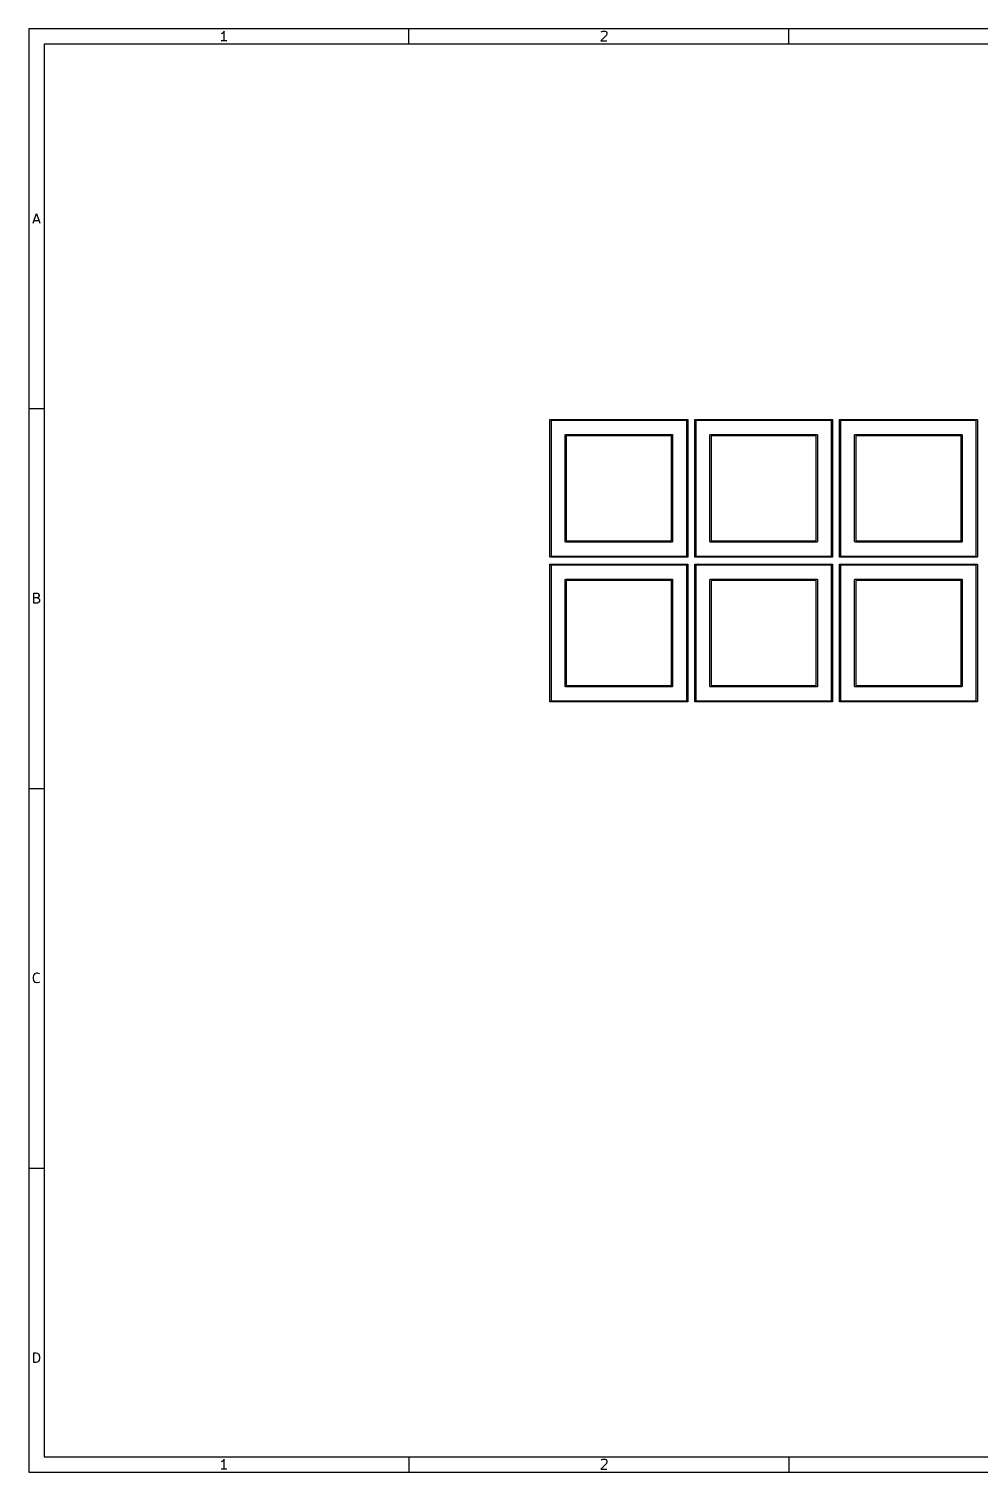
# Model space of a CAD drawing. Extents: x 10 to 287, y -200 to -10.
# Drawn here: x 10 to 135, y -200 to -10 of the extents above; entities that cross this region are included whole.
import ezdxf

# ---------------------------------------------------------------- set-up
doc = ezdxf.new("R2010")
doc.units = 0
doc.header["$MEASUREMENT"] = 0
doc.layers.add('BLACK', color=7, linetype='CONTINUOUS')

msp = doc.modelspace()

# ---------------------------------------------------------------- linework, layer by layer
at = {"layer": 'BLACK', "linetype": 'CONTINUOUS'}
for p, q in [((10, -10), (10, -200.007)), ((287.002, -10), (10, -10)), ((35.4464, -10.5976), (35.3226, -10.6595)), ((35.5702, -10.4738), (35.4464, -10.5976)), ((35.694, -10.2881), (35.5702, -10.4738)), ((35.694, -11.5881), (35.694, -10.2881)), ((60, -12), (60, -10)), ((86.0036, -10.8452), (85.2607, -11.5881)), ((85.3226, -10.4119), (85.3845, -10.35)), ((85.3845, -10.35), (85.5083, -10.2881)), ((85.5083, -10.2881), (85.8179, -10.2881)), ((85.8179, -10.2881), (85.9417, -10.35)), ((85.9417, -10.35), (86.0036, -10.4119)), ((86.0036, -10.4119), (86.0655, -10.5357)), ((86.0655, -10.6595), (86.0036, -10.8452)), ((86.0655, -10.5357), (86.0655, -10.6595)), ((110, -12), (110, -10)), ((12, -12), (12, -198.007)), ((285.002, -12), (12, -12)), ((36.0655, -11.5881), (35.3226, -11.5881)), ((85.2607, -11.5881), (86.0655, -11.5881)), ((10.5667, -35.5881), (11, -34.2881)), ((10.6905, -35.2167), (11.3095, -35.2167)), ((11, -34.2881), (11.4333, -35.5881)), ((10, -60), (12, -60)), ((78.555, -61.4718), (78.5573, -61.4655)), ((78.555, -61.4784), (78.555, -61.4718)), ((78.555, -79.4916), (78.555, -61.4784)), ((78.5573, -61.4655), (78.5584, -61.459)), ((78.5584, -61.459), (78.5618, -61.4532)), ((78.5618, -61.4532), (78.564, -61.4469)), ((78.564, -61.4469), (78.5683, -61.4418)), ((78.5683, -61.4418), (78.5717, -61.436)), ((78.5717, -61.436), (78.5768, -61.4318)), ((78.5768, -61.4318), (78.581, -61.4267)), ((78.581, -61.4267), (78.5868, -61.4233)), ((78.5868, -61.4233), (78.5919, -61.419)), ((78.5919, -61.419), (78.5982, -61.4168)), ((78.5982, -61.4168), (78.604, -61.4134)), ((78.604, -61.4134), (78.6105, -61.4123)), ((78.6105, -61.4123), (78.6168, -61.41)), ((78.6168, -61.41), (78.6234, -61.41)), ((78.6234, -61.41), (78.6234, -61.41)), ((78.6234, -61.41), (96.6366, -61.41)), ((78.705, -61.56), (78.705, -79.41)), ((96.555, -61.56), (78.705, -61.56)), ((96.555, -79.41), (96.555, -61.56)), ((96.6366, -61.41), (96.6432, -61.41)), ((96.6366, -61.41), (96.6366, -61.41)), ((96.6432, -61.41), (96.6495, -61.4123)), ((96.6495, -61.4123), (96.656, -61.4134)), ((96.656, -61.4134), (96.6618, -61.4168)), ((96.6618, -61.4168), (96.6681, -61.419)), ((96.6681, -61.419), (96.6732, -61.4233)), ((96.6732, -61.4233), (96.679, -61.4267)), ((96.679, -61.4267), (96.6832, -61.4318)), ((96.6832, -61.4318), (96.6883, -61.436)), ((96.6883, -61.436), (96.6917, -61.4418)), ((96.6917, -61.4418), (96.696, -61.4469)), ((96.696, -61.4469), (96.6982, -61.4532)), ((96.6982, -61.4532), (96.7016, -61.459)), ((96.7016, -61.459), (96.7027, -61.4655)), ((96.7027, -61.4655), (96.705, -61.4718)), ((96.705, -61.4718), (96.705, -61.4784)), ((96.705, -61.4784), (96.705, -61.4784)), ((96.705, -61.4784), (96.705, -79.4916)), ((97.605, -61.4718), (97.6073, -61.4655)), ((97.605, -61.4784), (97.605, -61.4718)), ((97.605, -79.4916), (97.605, -61.4784)), ((97.6073, -61.4655), (97.6084, -61.459)), ((97.6084, -61.459), (97.6118, -61.4532)), ((97.6118, -61.4532), (97.614, -61.4469)), ((97.614, -61.4469), (97.6183, -61.4418)), ((97.6183, -61.4418), (97.6217, -61.436)), ((97.6217, -61.436), (97.6268, -61.4318)), ((97.6268, -61.4318), (97.631, -61.4267)), ((97.631, -61.4267), (97.6368, -61.4233)), ((97.6368, -61.4233), (97.6419, -61.419)), ((97.6419, -61.419), (97.6482, -61.4168)), ((97.6482, -61.4168), (97.654, -61.4134)), ((97.654, -61.4134), (97.6605, -61.4123)), ((97.6605, -61.4123), (97.6668, -61.41)), ((97.6668, -61.41), (97.6734, -61.41)), ((97.6734, -61.41), (97.6734, -61.41)), ((97.6734, -61.41), (115.687, -61.41)), ((97.755, -61.56), (97.755, -79.41)), ((115.605, -61.56), (97.755, -61.56)), ((115.605, -79.41), (115.605, -61.56)), ((115.687, -61.41), (115.693, -61.41)), ((115.687, -61.41), (115.687, -61.41)), ((115.693, -61.41), (115.699, -61.4123)), ((115.699, -61.4123), (115.706, -61.4134)), ((115.706, -61.4134), (115.712, -61.4168)), ((115.712, -61.4168), (115.718, -61.419)), ((115.718, -61.419), (115.723, -61.4233)), ((115.723, -61.4233), (115.729, -61.4267)), ((115.729, -61.4267), (115.733, -61.4318)), ((115.733, -61.4318), (115.738, -61.436)), ((115.738, -61.436), (115.742, -61.4418)), ((115.742, -61.4418), (115.746, -61.4469)), ((115.746, -61.4469), (115.748, -61.4532)), ((115.748, -61.4532), (115.752, -61.459)), ((115.752, -61.459), (115.753, -61.4655)), ((115.753, -61.4655), (115.755, -61.4718)), ((115.755, -61.4718), (115.755, -61.4784)), ((115.755, -61.4784), (115.755, -61.4784)), ((115.755, -61.4784), (115.755, -79.4916)), ((116.655, -61.4718), (116.657, -61.4655)), ((116.655, -61.4784), (116.655, -61.4718)), ((116.655, -79.4916), (116.655, -61.4784)), ((116.657, -61.4655), (116.658, -61.459)), ((116.658, -61.459), (116.662, -61.4532)), ((116.662, -61.4532), (116.664, -61.4469)), ((116.664, -61.4469), (116.668, -61.4418)), ((116.668, -61.4418), (116.672, -61.436)), ((116.672, -61.436), (116.677, -61.4318)), ((116.677, -61.4318), (116.681, -61.4267)), ((116.681, -61.4267), (116.687, -61.4233)), ((116.687, -61.4233), (116.692, -61.419)), ((116.692, -61.419), (116.698, -61.4168)), ((116.698, -61.4168), (116.704, -61.4134)), ((116.704, -61.4134), (116.711, -61.4123)), ((116.711, -61.4123), (116.717, -61.41)), ((116.717, -61.41), (116.723, -61.41)), ((116.723, -61.41), (116.723, -61.41)), ((116.723, -61.41), (134.737, -61.41)), ((116.805, -61.56), (116.805, -79.41)), ((134.655, -61.56), (116.805, -61.56)), ((134.655, -79.41), (134.655, -61.56)), ((134.737, -61.41), (134.743, -61.41)), ((134.737, -61.41), (134.737, -61.41)), ((134.743, -61.41), (134.749, -61.4123)), ((134.749, -61.4123), (134.756, -61.4134)), ((134.756, -61.4134), (134.762, -61.4168)), ((134.762, -61.4168), (134.768, -61.419)), ((134.768, -61.419), (134.773, -61.4233)), ((134.773, -61.4233), (134.779, -61.4267)), ((134.779, -61.4267), (134.783, -61.4318)), ((134.783, -61.4318), (134.788, -61.436)), ((134.788, -61.436), (134.792, -61.4418)), ((134.792, -61.4418), (134.796, -61.4469)), ((134.796, -61.4469), (134.798, -61.4532)), ((134.798, -61.4532), (134.802, -61.459)), ((134.802, -61.459), (134.803, -61.4655)), ((134.803, -61.4655), (134.805, -61.4718)), ((134.805, -61.4718), (134.805, -61.4784)), ((134.805, -61.4784), (134.805, -61.4784)), ((134.805, -61.4784), (134.805, -79.4916)), ((80.555, -63.4718), (80.5573, -63.4655)), ((80.555, -63.4784), (80.555, -63.4718)), ((80.555, -77.4916), (80.555, -63.4784)), ((80.5573, -63.4655), (80.5584, -63.459)), ((80.5584, -63.459), (80.5618, -63.4532)), ((80.5618, -63.4532), (80.564, -63.4469)), ((80.564, -63.4469), (80.5683, -63.4418)), ((80.5683, -63.4418), (80.5717, -63.436)), ((80.5717, -63.436), (80.5768, -63.4318)), ((80.5768, -63.4318), (80.581, -63.4267)), ((80.581, -63.4267), (80.5868, -63.4233)), ((80.5868, -63.4233), (80.5919, -63.419)), ((80.5919, -63.419), (80.5982, -63.4168)), ((80.5982, -63.4168), (80.604, -63.4134)), ((80.604, -63.4134), (80.6105, -63.4123)), ((80.6105, -63.4123), (80.6168, -63.41)), ((80.6168, -63.41), (80.6234, -63.41)), ((80.6234, -63.41), (80.6234, -63.41)), ((80.6234, -63.41), (94.6366, -63.41)), ((80.705, -63.56), (80.705, -77.41)), ((94.555, -63.56), (80.705, -63.56)), ((94.555, -77.41), (94.555, -63.56)), ((94.6366, -63.41), (94.6432, -63.41)), ((94.6366, -63.41), (94.6366, -63.41)), ((94.6432, -63.41), (94.6495, -63.4123)), ((94.6495, -63.4123), (94.656, -63.4134)), ((94.656, -63.4134), (94.6618, -63.4168)), ((94.6618, -63.4168), (94.6681, -63.419)), ((94.6681, -63.419), (94.6732, -63.4233)), ((94.6732, -63.4233), (94.679, -63.4267)), ((94.679, -63.4267), (94.6832, -63.4318)), ((94.6832, -63.4318), (94.6883, -63.436)), ((94.6883, -63.436), (94.6917, -63.4418)), ((94.6917, -63.4418), (94.696, -63.4469)), ((94.696, -63.4469), (94.6982, -63.4532)), ((94.6982, -63.4532), (94.7016, -63.459)), ((94.7016, -63.459), (94.7027, -63.4655)), ((94.7027, -63.4655), (94.705, -63.4718)), ((94.705, -63.4718), (94.705, -63.4784)), ((94.705, -63.4784), (94.705, -63.4784)), ((94.705, -63.4784), (94.705, -77.4916)), ((99.605, -63.4718), (99.6073, -63.4655)), ((99.605, -63.4784), (99.605, -63.4718)), ((99.605, -77.4916), (99.605, -63.4784)), ((99.6073, -63.4655), (99.6084, -63.459)), ((99.6084, -63.459), (99.6118, -63.4532)), ((99.6118, -63.4532), (99.614, -63.4469)), ((99.614, -63.4469), (99.6183, -63.4418)), ((99.6183, -63.4418), (99.6217, -63.436)), ((99.6217, -63.436), (99.6268, -63.4318)), ((99.6268, -63.4318), (99.631, -63.4267)), ((99.631, -63.4267), (99.6368, -63.4233)), ((99.6368, -63.4233), (99.6419, -63.419)), ((99.6419, -63.419), (99.6482, -63.4168)), ((99.6482, -63.4168), (99.654, -63.4134)), ((99.654, -63.4134), (99.6605, -63.4123)), ((99.6605, -63.4123), (99.6668, -63.41)), ((99.6668, -63.41), (99.6734, -63.41)), ((99.6734, -63.41), (99.6734, -63.41)), ((99.6734, -63.41), (113.687, -63.41)), ((99.755, -63.56), (99.755, -77.41)), ((113.605, -63.56), (99.755, -63.56)), ((113.605, -77.41), (113.605, -63.56)), ((113.687, -63.41), (113.693, -63.41)), ((113.687, -63.41), (113.687, -63.41)), ((113.693, -63.41), (113.699, -63.4123)), ((113.699, -63.4123), (113.706, -63.4134)), ((113.706, -63.4134), (113.712, -63.4168)), ((113.712, -63.4168), (113.718, -63.419)), ((113.718, -63.419), (113.723, -63.4233)), ((113.723, -63.4233), (113.729, -63.4267)), ((113.729, -63.4267), (113.733, -63.4318)), ((113.733, -63.4318), (113.738, -63.436)), ((113.738, -63.436), (113.742, -63.4418)), ((113.742, -63.4418), (113.746, -63.4469)), ((113.746, -63.4469), (113.748, -63.4532)), ((113.748, -63.4532), (113.752, -63.459)), ((113.752, -63.459), (113.753, -63.4655)), ((113.753, -63.4655), (113.755, -63.4718)), ((113.755, -63.4718), (113.755, -63.4784)), ((113.755, -63.4784), (113.755, -63.4784)), ((113.755, -63.4784), (113.755, -77.4916)), ((118.655, -63.4718), (118.657, -63.4655)), ((118.655, -63.4784), (118.655, -63.4718)), ((118.655, -77.4916), (118.655, -63.4784)), ((118.657, -63.4655), (118.658, -63.459)), ((118.658, -63.459), (118.662, -63.4532)), ((118.662, -63.4532), (118.664, -63.4469)), ((118.664, -63.4469), (118.668, -63.4418)), ((118.668, -63.4418), (118.672, -63.436)), ((118.672, -63.436), (118.677, -63.4318)), ((118.677, -63.4318), (118.681, -63.4267)), ((118.681, -63.4267), (118.687, -63.4233)), ((118.687, -63.4233), (118.692, -63.419)), ((118.692, -63.419), (118.698, -63.4168)), ((118.698, -63.4168), (118.704, -63.4134)), ((118.704, -63.4134), (118.711, -63.4123)), ((118.711, -63.4123), (118.717, -63.41)), ((118.717, -63.41), (118.723, -63.41)), ((118.723, -63.41), (118.723, -63.41)), ((118.723, -63.41), (132.737, -63.41)), ((118.805, -63.56), (118.805, -77.41)), ((132.655, -63.56), (118.805, -63.56)), ((132.655, -77.41), (132.655, -63.56)), ((132.737, -63.41), (132.743, -63.41)), ((132.737, -63.41), (132.737, -63.41)), ((132.743, -63.41), (132.749, -63.4123)), ((132.749, -63.4123), (132.756, -63.4134)), ((132.756, -63.4134), (132.762, -63.4168)), ((132.762, -63.4168), (132.768, -63.419)), ((132.768, -63.419), (132.773, -63.4233)), ((132.773, -63.4233), (132.779, -63.4267)), ((132.779, -63.4267), (132.783, -63.4318)), ((132.783, -63.4318), (132.788, -63.436)), ((132.788, -63.436), (132.792, -63.4418)), ((132.792, -63.4418), (132.796, -63.4469)), ((132.796, -63.4469), (132.798, -63.4532)), ((132.798, -63.4532), (132.802, -63.459)), ((132.802, -63.459), (132.803, -63.4655)), ((132.803, -63.4655), (132.805, -63.4718)), ((132.805, -63.4718), (132.805, -63.4784)), ((132.805, -63.4784), (132.805, -63.4784)), ((132.805, -63.4784), (132.805, -77.4916)), ((80.555, -77.4982), (80.555, -77.4916)), ((80.555, -77.4916), (80.555, -77.4916)), ((80.5573, -77.5045), (80.555, -77.4982)), ((80.5584, -77.511), (80.5573, -77.5045)), ((80.5618, -77.5168), (80.5584, -77.511)), ((80.564, -77.5231), (80.5618, -77.5168)), ((80.5683, -77.5282), (80.564, -77.5231)), ((80.5717, -77.534), (80.5683, -77.5282)), ((80.5768, -77.5382), (80.5717, -77.534)), ((80.581, -77.5433), (80.5768, -77.5382)), ((80.5868, -77.5467), (80.581, -77.5433)), ((80.5919, -77.551), (80.5868, -77.5467)), ((80.5982, -77.5532), (80.5919, -77.551)), ((80.604, -77.5566), (80.5982, -77.5532)), ((80.6105, -77.5577), (80.604, -77.5566)), ((80.6168, -77.56), (80.6105, -77.5577)), ((80.6234, -77.56), (80.6168, -77.56)), ((94.6366, -77.56), (80.6234, -77.56)), ((80.6234, -77.56), (80.6234, -77.56)), ((80.705, -77.41), (94.555, -77.41)), ((94.6432, -77.56), (94.6366, -77.56)), ((94.6366, -77.56), (94.6366, -77.56)), ((94.6495, -77.5577), (94.6432, -77.56)), ((94.656, -77.5566), (94.6495, -77.5577)), ((94.6618, -77.5532), (94.656, -77.5566)), ((94.6681, -77.551), (94.6618, -77.5532)), ((94.6732, -77.5467), (94.6681, -77.551)), ((94.679, -77.5433), (94.6732, -77.5467)), ((94.6832, -77.5382), (94.679, -77.5433)), ((94.6883, -77.534), (94.6832, -77.5382)), ((94.6917, -77.5282), (94.6883, -77.534)), ((94.696, -77.5231), (94.6917, -77.5282)), ((94.6982, -77.5168), (94.696, -77.5231)), ((94.7016, -77.511), (94.6982, -77.5168)), ((94.7027, -77.5045), (94.7016, -77.511)), ((94.705, -77.4982), (94.7027, -77.5045)), ((94.705, -77.4916), (94.705, -77.4916)), ((94.705, -77.4916), (94.705, -77.4982)), ((99.605, -77.4982), (99.605, -77.4916)), ((99.605, -77.4916), (99.605, -77.4916)), ((99.6073, -77.5045), (99.605, -77.4982)), ((99.6084, -77.511), (99.6073, -77.5045)), ((99.6118, -77.5168), (99.6084, -77.511)), ((99.614, -77.5231), (99.6118, -77.5168)), ((99.6183, -77.5282), (99.614, -77.5231)), ((99.6217, -77.534), (99.6183, -77.5282)), ((99.6268, -77.5382), (99.6217, -77.534)), ((99.631, -77.5433), (99.6268, -77.5382)), ((99.6368, -77.5467), (99.631, -77.5433)), ((99.6419, -77.551), (99.6368, -77.5467)), ((99.6482, -77.5532), (99.6419, -77.551)), ((99.654, -77.5566), (99.6482, -77.5532)), ((99.6605, -77.5577), (99.654, -77.5566)), ((99.6668, -77.56), (99.6605, -77.5577)), ((99.6734, -77.56), (99.6668, -77.56)), ((113.687, -77.56), (99.6734, -77.56)), ((99.6734, -77.56), (99.6734, -77.56)), ((99.755, -77.41), (113.605, -77.41)), ((113.693, -77.56), (113.687, -77.56)), ((113.687, -77.56), (113.687, -77.56)), ((113.699, -77.5577), (113.693, -77.56)), ((113.706, -77.5566), (113.699, -77.5577)), ((113.712, -77.5532), (113.706, -77.5566)), ((113.718, -77.551), (113.712, -77.5532)), ((113.723, -77.5467), (113.718, -77.551)), ((113.729, -77.5433), (113.723, -77.5467)), ((113.733, -77.5382), (113.729, -77.5433)), ((113.738, -77.534), (113.733, -77.5382)), ((113.742, -77.5282), (113.738, -77.534)), ((113.746, -77.5231), (113.742, -77.5282)), ((113.748, -77.5168), (113.746, -77.5231)), ((113.752, -77.511), (113.748, -77.5168)), ((113.753, -77.5045), (113.752, -77.511)), ((113.755, -77.4982), (113.753, -77.5045)), ((113.755, -77.4916), (113.755, -77.4916)), ((113.755, -77.4916), (113.755, -77.4982)), ((118.655, -77.4982), (118.655, -77.4916)), ((118.655, -77.4916), (118.655, -77.4916)), ((118.657, -77.5045), (118.655, -77.4982)), ((118.658, -77.511), (118.657, -77.5045)), ((118.662, -77.5168), (118.658, -77.511)), ((118.664, -77.5231), (118.662, -77.5168)), ((118.668, -77.5282), (118.664, -77.5231)), ((118.672, -77.534), (118.668, -77.5282)), ((118.677, -77.5382), (118.672, -77.534)), ((118.681, -77.5433), (118.677, -77.5382)), ((118.687, -77.5467), (118.681, -77.5433)), ((118.692, -77.551), (118.687, -77.5467)), ((118.698, -77.5532), (118.692, -77.551)), ((118.704, -77.5566), (118.698, -77.5532)), ((118.711, -77.5577), (118.704, -77.5566)), ((118.717, -77.56), (118.711, -77.5577)), ((118.723, -77.56), (118.717, -77.56)), ((132.737, -77.56), (118.723, -77.56)), ((118.723, -77.56), (118.723, -77.56)), ((118.805, -77.41), (132.655, -77.41)), ((132.743, -77.56), (132.737, -77.56)), ((132.737, -77.56), (132.737, -77.56)), ((132.749, -77.5577), (132.743, -77.56)), ((132.756, -77.5566), (132.749, -77.5577)), ((132.762, -77.5532), (132.756, -77.5566)), ((132.768, -77.551), (132.762, -77.5532)), ((132.773, -77.5467), (132.768, -77.551)), ((132.779, -77.5433), (132.773, -77.5467)), ((132.783, -77.5382), (132.779, -77.5433)), ((132.788, -77.534), (132.783, -77.5382)), ((132.792, -77.5282), (132.788, -77.534)), ((132.796, -77.5231), (132.792, -77.5282)), ((132.798, -77.5168), (132.796, -77.5231)), ((132.802, -77.511), (132.798, -77.5168)), ((132.803, -77.5045), (132.802, -77.511)), ((132.805, -77.4982), (132.803, -77.5045)), ((132.805, -77.4916), (132.805, -77.4916)), ((132.805, -77.4916), (132.805, -77.4982)), ((78.555, -79.4982), (78.555, -79.4916)), ((78.555, -79.4916), (78.555, -79.4916)), ((78.5573, -79.5045), (78.555, -79.4982)), ((78.5584, -79.511), (78.5573, -79.5045)), ((78.5618, -79.5168), (78.5584, -79.511)), ((78.564, -79.5231), (78.5618, -79.5168)), ((78.5683, -79.5282), (78.564, -79.5231)), ((78.5717, -79.534), (78.5683, -79.5282)), ((78.5768, -79.5382), (78.5717, -79.534)), ((78.581, -79.5433), (78.5768, -79.5382)), ((78.5868, -79.5467), (78.581, -79.5433)), ((78.5919, -79.551), (78.5868, -79.5467)), ((78.5982, -79.5532), (78.5919, -79.551)), ((78.604, -79.5566), (78.5982, -79.5532)), ((78.6105, -79.5577), (78.604, -79.5566)), ((78.6168, -79.56), (78.6105, -79.5577)), ((78.6234, -79.56), (78.6168, -79.56)), ((96.6366, -79.56), (78.6234, -79.56)), ((78.6234, -79.56), (78.6234, -79.56)), ((78.705, -79.41), (96.555, -79.41)), ((96.6432, -79.56), (96.6366, -79.56)), ((96.6366, -79.56), (96.6366, -79.56)), ((96.6495, -79.5577), (96.6432, -79.56)), ((96.656, -79.5566), (96.6495, -79.5577)), ((96.6618, -79.5532), (96.656, -79.5566)), ((96.6681, -79.551), (96.6618, -79.5532)), ((96.6732, -79.5467), (96.6681, -79.551)), ((96.679, -79.5433), (96.6732, -79.5467)), ((96.6832, -79.5382), (96.679, -79.5433)), ((96.6883, -79.534), (96.6832, -79.5382)), ((96.6917, -79.5282), (96.6883, -79.534)), ((96.696, -79.5231), (96.6917, -79.5282)), ((96.6982, -79.5168), (96.696, -79.5231)), ((96.7016, -79.511), (96.6982, -79.5168)), ((96.7027, -79.5045), (96.7016, -79.511)), ((96.705, -79.4982), (96.7027, -79.5045)), ((96.705, -79.4916), (96.705, -79.4916)), ((96.705, -79.4916), (96.705, -79.4982)), ((97.605, -79.4982), (97.605, -79.4916)), ((97.605, -79.4916), (97.605, -79.4916)), ((97.6073, -79.5045), (97.605, -79.4982)), ((97.6084, -79.511), (97.6073, -79.5045)), ((97.6118, -79.5168), (97.6084, -79.511)), ((97.614, -79.5231), (97.6118, -79.5168)), ((97.6183, -79.5282), (97.614, -79.5231)), ((97.6217, -79.534), (97.6183, -79.5282)), ((97.6268, -79.5382), (97.6217, -79.534)), ((97.631, -79.5433), (97.6268, -79.5382)), ((97.6368, -79.5467), (97.631, -79.5433)), ((97.6419, -79.551), (97.6368, -79.5467)), ((97.6482, -79.5532), (97.6419, -79.551)), ((97.654, -79.5566), (97.6482, -79.5532)), ((97.6605, -79.5577), (97.654, -79.5566)), ((97.6668, -79.56), (97.6605, -79.5577)), ((97.6734, -79.56), (97.6668, -79.56)), ((115.687, -79.56), (97.6734, -79.56)), ((97.6734, -79.56), (97.6734, -79.56)), ((97.755, -79.41), (115.605, -79.41)), ((115.693, -79.56), (115.687, -79.56)), ((115.687, -79.56), (115.687, -79.56)), ((115.699, -79.5577), (115.693, -79.56)), ((115.706, -79.5566), (115.699, -79.5577)), ((115.712, -79.5532), (115.706, -79.5566)), ((115.718, -79.551), (115.712, -79.5532)), ((115.723, -79.5467), (115.718, -79.551)), ((115.729, -79.5433), (115.723, -79.5467)), ((115.733, -79.5382), (115.729, -79.5433)), ((115.738, -79.534), (115.733, -79.5382)), ((115.742, -79.5282), (115.738, -79.534)), ((115.746, -79.5231), (115.742, -79.5282)), ((115.748, -79.5168), (115.746, -79.5231)), ((115.752, -79.511), (115.748, -79.5168)), ((115.753, -79.5045), (115.752, -79.511)), ((115.755, -79.4982), (115.753, -79.5045)), ((115.755, -79.4916), (115.755, -79.4916)), ((115.755, -79.4916), (115.755, -79.4982)), ((116.655, -79.4982), (116.655, -79.4916)), ((116.655, -79.4916), (116.655, -79.4916)), ((116.657, -79.5045), (116.655, -79.4982)), ((116.658, -79.511), (116.657, -79.5045)), ((116.662, -79.5168), (116.658, -79.511)), ((116.664, -79.5231), (116.662, -79.5168)), ((116.668, -79.5282), (116.664, -79.5231)), ((116.672, -79.534), (116.668, -79.5282)), ((116.677, -79.5382), (116.672, -79.534)), ((116.681, -79.5433), (116.677, -79.5382)), ((116.687, -79.5467), (116.681, -79.5433)), ((116.692, -79.551), (116.687, -79.5467)), ((116.698, -79.5532), (116.692, -79.551)), ((116.704, -79.5566), (116.698, -79.5532)), ((116.711, -79.5577), (116.704, -79.5566)), ((116.717, -79.56), (116.711, -79.5577)), ((116.723, -79.56), (116.717, -79.56)), ((134.737, -79.56), (116.723, -79.56)), ((116.723, -79.56), (116.723, -79.56)), ((116.805, -79.41), (134.655, -79.41)), ((134.743, -79.56), (134.737, -79.56)), ((134.737, -79.56), (134.737, -79.56)), ((134.749, -79.5577), (134.743, -79.56)), ((134.756, -79.5566), (134.749, -79.5577)), ((134.762, -79.5532), (134.756, -79.5566)), ((134.768, -79.551), (134.762, -79.5532)), ((134.773, -79.5467), (134.768, -79.551)), ((134.779, -79.5433), (134.773, -79.5467)), ((134.783, -79.5382), (134.779, -79.5433)), ((134.788, -79.534), (134.783, -79.5382)), ((134.792, -79.5282), (134.788, -79.534)), ((134.796, -79.5231), (134.792, -79.5282)), ((134.798, -79.5168), (134.796, -79.5231)), ((134.802, -79.511), (134.798, -79.5168)), ((134.803, -79.5045), (134.802, -79.511)), ((134.805, -79.4982), (134.803, -79.5045)), ((134.805, -79.4916), (134.805, -79.4916)), ((134.805, -79.4916), (134.805, -79.4982)), ((78.555, -80.5218), (78.5573, -80.5155)), ((78.555, -80.5284), (78.555, -80.5218)), ((78.555, -98.5416), (78.555, -80.5284)), ((78.5573, -80.5155), (78.5584, -80.509)), ((78.5584, -80.509), (78.5618, -80.5032)), ((78.5618, -80.5032), (78.564, -80.4969)), ((78.564, -80.4969), (78.5683, -80.4918)), ((78.5683, -80.4918), (78.5717, -80.486)), ((78.5717, -80.486), (78.5768, -80.4818)), ((78.5768, -80.4818), (78.581, -80.4767)), ((78.581, -80.4767), (78.5868, -80.4733)), ((78.5868, -80.4733), (78.5919, -80.469)), ((78.5919, -80.469), (78.5982, -80.4668)), ((78.5982, -80.4668), (78.604, -80.4634)), ((78.604, -80.4634), (78.6105, -80.4623)), ((78.6105, -80.4623), (78.6168, -80.46)), ((78.6168, -80.46), (78.6234, -80.46)), ((78.6234, -80.46), (78.6234, -80.46)), ((78.6234, -80.46), (96.6366, -80.46)), ((78.705, -80.61), (78.705, -98.46)), ((96.555, -80.61), (78.705, -80.61)), ((96.555, -98.46), (96.555, -80.61)), ((96.6366, -80.46), (96.6432, -80.46)), ((96.6366, -80.46), (96.6366, -80.46)), ((96.6432, -80.46), (96.6495, -80.4623)), ((96.6495, -80.4623), (96.656, -80.4634)), ((96.656, -80.4634), (96.6618, -80.4668)), ((96.6618, -80.4668), (96.6681, -80.469)), ((96.6681, -80.469), (96.6732, -80.4733)), ((96.6732, -80.4733), (96.679, -80.4767)), ((96.679, -80.4767), (96.6832, -80.4818)), ((96.6832, -80.4818), (96.6883, -80.486)), ((96.6883, -80.486), (96.6917, -80.4918)), ((96.6917, -80.4918), (96.696, -80.4969)), ((96.696, -80.4969), (96.6982, -80.5032)), ((96.6982, -80.5032), (96.7016, -80.509)), ((96.7016, -80.509), (96.7027, -80.5155)), ((96.7027, -80.5155), (96.705, -80.5218)), ((96.705, -80.5218), (96.705, -80.5284)), ((96.705, -80.5284), (96.705, -80.5284)), ((96.705, -80.5284), (96.705, -98.5416)), ((97.605, -80.5218), (97.6073, -80.5155)), ((97.605, -80.5284), (97.605, -80.5218)), ((97.605, -98.5416), (97.605, -80.5284)), ((97.6073, -80.5155), (97.6084, -80.509)), ((97.6084, -80.509), (97.6118, -80.5032)), ((97.6118, -80.5032), (97.614, -80.4969)), ((97.614, -80.4969), (97.6183, -80.4918)), ((97.6183, -80.4918), (97.6217, -80.486)), ((97.6217, -80.486), (97.6268, -80.4818)), ((97.6268, -80.4818), (97.631, -80.4767)), ((97.631, -80.4767), (97.6368, -80.4733)), ((97.6368, -80.4733), (97.6419, -80.469)), ((97.6419, -80.469), (97.6482, -80.4668)), ((97.6482, -80.4668), (97.654, -80.4634)), ((97.654, -80.4634), (97.6605, -80.4623)), ((97.6605, -80.4623), (97.6668, -80.46)), ((97.6668, -80.46), (97.6734, -80.46)), ((97.6734, -80.46), (97.6734, -80.46)), ((97.6734, -80.46), (115.687, -80.46)), ((97.755, -80.61), (97.755, -98.46)), ((115.605, -80.61), (97.755, -80.61)), ((115.605, -98.46), (115.605, -80.61)), ((115.687, -80.46), (115.693, -80.46)), ((115.687, -80.46), (115.687, -80.46)), ((115.693, -80.46), (115.699, -80.4623)), ((115.699, -80.4623), (115.706, -80.4634)), ((115.706, -80.4634), (115.712, -80.4668)), ((115.712, -80.4668), (115.718, -80.469)), ((115.718, -80.469), (115.723, -80.4733)), ((115.723, -80.4733), (115.729, -80.4767)), ((115.729, -80.4767), (115.733, -80.4818)), ((115.733, -80.4818), (115.738, -80.486)), ((115.738, -80.486), (115.742, -80.4918)), ((115.742, -80.4918), (115.746, -80.4969)), ((115.746, -80.4969), (115.748, -80.5032)), ((115.748, -80.5032), (115.752, -80.509)), ((115.752, -80.509), (115.753, -80.5155)), ((115.753, -80.5155), (115.755, -80.5218)), ((115.755, -80.5218), (115.755, -80.5284)), ((115.755, -80.5284), (115.755, -80.5284)), ((115.755, -80.5284), (115.755, -98.5416)), ((116.655, -80.5218), (116.657, -80.5155)), ((116.655, -80.5284), (116.655, -80.5218)), ((116.655, -98.5416), (116.655, -80.5284)), ((116.657, -80.5155), (116.658, -80.509)), ((116.658, -80.509), (116.662, -80.5032)), ((116.662, -80.5032), (116.664, -80.4969)), ((116.664, -80.4969), (116.668, -80.4918)), ((116.668, -80.4918), (116.672, -80.486)), ((116.672, -80.486), (116.677, -80.4818)), ((116.677, -80.4818), (116.681, -80.4767)), ((116.681, -80.4767), (116.687, -80.4733)), ((116.687, -80.4733), (116.692, -80.469)), ((116.692, -80.469), (116.698, -80.4668)), ((116.698, -80.4668), (116.704, -80.4634)), ((116.704, -80.4634), (116.711, -80.4623)), ((116.711, -80.4623), (116.717, -80.46)), ((116.717, -80.46), (116.723, -80.46)), ((116.723, -80.46), (116.723, -80.46)), ((116.723, -80.46), (134.737, -80.46)), ((116.805, -80.61), (116.805, -98.46)), ((134.655, -80.61), (116.805, -80.61)), ((134.655, -98.46), (134.655, -80.61)), ((134.737, -80.46), (134.743, -80.46)), ((134.737, -80.46), (134.737, -80.46)), ((134.743, -80.46), (134.749, -80.4623)), ((134.749, -80.4623), (134.756, -80.4634)), ((134.756, -80.4634), (134.762, -80.4668)), ((134.762, -80.4668), (134.768, -80.469)), ((134.768, -80.469), (134.773, -80.4733)), ((134.773, -80.4733), (134.779, -80.4767)), ((134.779, -80.4767), (134.783, -80.4818)), ((134.783, -80.4818), (134.788, -80.486)), ((134.788, -80.486), (134.792, -80.4918)), ((134.792, -80.4918), (134.796, -80.4969)), ((134.796, -80.4969), (134.798, -80.5032)), ((134.798, -80.5032), (134.802, -80.509)), ((134.802, -80.509), (134.803, -80.5155)), ((134.803, -80.5155), (134.805, -80.5218)), ((134.805, -80.5218), (134.805, -80.5284)), ((134.805, -80.5284), (134.805, -80.5284)), ((134.805, -80.5284), (134.805, -98.5416)), ((80.555, -82.5218), (80.5573, -82.5155)), ((80.555, -82.5284), (80.555, -82.5218)), ((80.555, -96.5416), (80.555, -82.5284)), ((80.5573, -82.5155), (80.5584, -82.509)), ((80.5584, -82.509), (80.5618, -82.5032)), ((80.5618, -82.5032), (80.564, -82.4969)), ((80.564, -82.4969), (80.5683, -82.4918)), ((80.5683, -82.4918), (80.5717, -82.486)), ((80.5717, -82.486), (80.5768, -82.4818)), ((80.5768, -82.4818), (80.581, -82.4767)), ((80.581, -82.4767), (80.5868, -82.4733)), ((80.5868, -82.4733), (80.5919, -82.469)), ((80.5919, -82.469), (80.5982, -82.4668)), ((80.5982, -82.4668), (80.604, -82.4634)), ((80.604, -82.4634), (80.6105, -82.4623)), ((80.6105, -82.4623), (80.6168, -82.46)), ((80.6168, -82.46), (80.6234, -82.46)), ((80.6234, -82.46), (80.6234, -82.46)), ((80.6234, -82.46), (94.6366, -82.46)), ((80.705, -82.61), (80.705, -96.46)), ((94.555, -82.61), (80.705, -82.61)), ((94.555, -96.46), (94.555, -82.61)), ((94.6366, -82.46), (94.6432, -82.46)), ((94.6366, -82.46), (94.6366, -82.46)), ((94.6432, -82.46), (94.6495, -82.4623)), ((94.6495, -82.4623), (94.656, -82.4634)), ((94.656, -82.4634), (94.6618, -82.4668)), ((94.6618, -82.4668), (94.6681, -82.469)), ((94.6681, -82.469), (94.6732, -82.4733)), ((94.6732, -82.4733), (94.679, -82.4767)), ((94.679, -82.4767), (94.6832, -82.4818)), ((94.6832, -82.4818), (94.6883, -82.486)), ((94.6883, -82.486), (94.6917, -82.4918)), ((94.6917, -82.4918), (94.696, -82.4969)), ((94.696, -82.4969), (94.6982, -82.5032)), ((94.6982, -82.5032), (94.7016, -82.509)), ((94.7016, -82.509), (94.7027, -82.5155)), ((94.7027, -82.5155), (94.705, -82.5218)), ((94.705, -82.5218), (94.705, -82.5284)), ((94.705, -82.5284), (94.705, -82.5284)), ((94.705, -82.5284), (94.705, -96.5416)), ((99.605, -82.5218), (99.6073, -82.5155)), ((99.605, -82.5284), (99.605, -82.5218)), ((99.605, -96.5416), (99.605, -82.5284)), ((99.6073, -82.5155), (99.6084, -82.509)), ((99.6084, -82.509), (99.6118, -82.5032)), ((99.6118, -82.5032), (99.614, -82.4969)), ((99.614, -82.4969), (99.6183, -82.4918)), ((99.6183, -82.4918), (99.6217, -82.486)), ((99.6217, -82.486), (99.6268, -82.4818)), ((99.6268, -82.4818), (99.631, -82.4767)), ((99.631, -82.4767), (99.6368, -82.4733)), ((99.6368, -82.4733), (99.6419, -82.469)), ((99.6419, -82.469), (99.6482, -82.4668)), ((99.6482, -82.4668), (99.654, -82.4634)), ((99.654, -82.4634), (99.6605, -82.4623)), ((99.6605, -82.4623), (99.6668, -82.46)), ((99.6668, -82.46), (99.6734, -82.46)), ((99.6734, -82.46), (99.6734, -82.46)), ((99.6734, -82.46), (113.687, -82.46)), ((99.755, -82.61), (99.755, -96.46)), ((113.605, -82.61), (99.755, -82.61)), ((113.605, -96.46), (113.605, -82.61)), ((113.687, -82.46), (113.693, -82.46)), ((113.687, -82.46), (113.687, -82.46)), ((113.693, -82.46), (113.699, -82.4623)), ((113.699, -82.4623), (113.706, -82.4634)), ((113.706, -82.4634), (113.712, -82.4668)), ((113.712, -82.4668), (113.718, -82.469)), ((113.718, -82.469), (113.723, -82.4733)), ((113.723, -82.4733), (113.729, -82.4767)), ((113.729, -82.4767), (113.733, -82.4818)), ((113.733, -82.4818), (113.738, -82.486)), ((113.738, -82.486), (113.742, -82.4918)), ((113.742, -82.4918), (113.746, -82.4969)), ((113.746, -82.4969), (113.748, -82.5032)), ((113.748, -82.5032), (113.752, -82.509)), ((113.752, -82.509), (113.753, -82.5155)), ((113.753, -82.5155), (113.755, -82.5218)), ((113.755, -82.5218), (113.755, -82.5284)), ((113.755, -82.5284), (113.755, -82.5284)), ((113.755, -82.5284), (113.755, -96.5416)), ((118.655, -82.5218), (118.657, -82.5155)), ((118.655, -82.5284), (118.655, -82.5218)), ((118.655, -96.5416), (118.655, -82.5284)), ((118.657, -82.5155), (118.658, -82.509)), ((118.658, -82.509), (118.662, -82.5032)), ((118.662, -82.5032), (118.664, -82.4969)), ((118.664, -82.4969), (118.668, -82.4918)), ((118.668, -82.4918), (118.672, -82.486)), ((118.672, -82.486), (118.677, -82.4818)), ((118.677, -82.4818), (118.681, -82.4767)), ((118.681, -82.4767), (118.687, -82.4733)), ((118.687, -82.4733), (118.692, -82.469)), ((118.692, -82.469), (118.698, -82.4668)), ((118.698, -82.4668), (118.704, -82.4634)), ((118.704, -82.4634), (118.711, -82.4623)), ((118.711, -82.4623), (118.717, -82.46)), ((118.717, -82.46), (118.723, -82.46)), ((118.723, -82.46), (118.723, -82.46)), ((118.723, -82.46), (132.737, -82.46)), ((118.805, -82.61), (118.805, -96.46)), ((132.655, -82.61), (118.805, -82.61)), ((132.655, -96.46), (132.655, -82.61)), ((132.737, -82.46), (132.743, -82.46)), ((132.737, -82.46), (132.737, -82.46)), ((132.743, -82.46), (132.749, -82.4623)), ((132.749, -82.4623), (132.756, -82.4634)), ((132.756, -82.4634), (132.762, -82.4668)), ((132.762, -82.4668), (132.768, -82.469)), ((132.768, -82.469), (132.773, -82.4733)), ((132.773, -82.4733), (132.779, -82.4767)), ((132.779, -82.4767), (132.783, -82.4818)), ((132.783, -82.4818), (132.788, -82.486)), ((132.788, -82.486), (132.792, -82.4918)), ((132.792, -82.4918), (132.796, -82.4969)), ((132.796, -82.4969), (132.798, -82.5032)), ((132.798, -82.5032), (132.802, -82.509)), ((132.802, -82.509), (132.803, -82.5155)), ((132.803, -82.5155), (132.805, -82.5218)), ((132.805, -82.5218), (132.805, -82.5284)), ((132.805, -82.5284), (132.805, -82.5284)), ((132.805, -82.5284), (132.805, -96.5416)), ((10.6595, -85.5881), (10.6595, -84.2881)), ((10.6595, -84.2881), (11.0929, -84.2881)), ((11.0929, -84.9071), (10.6595, -84.9071)), ((11.0929, -84.2881), (11.2167, -84.35)), ((11.2167, -84.8452), (11.0929, -84.9071)), ((11.0929, -84.9071), (11.2786, -84.969)), ((11.2167, -84.35), (11.2786, -84.4119)), ((11.2786, -84.7833), (11.2167, -84.8452)), ((11.2786, -84.4119), (11.3405, -84.5357)), ((11.3405, -84.6595), (11.2786, -84.7833)), ((11.2786, -84.969), (11.3405, -85.031)), ((11.3405, -85.4643), (11.2786, -85.5262)), ((11.3405, -84.5357), (11.3405, -84.6595)), ((11.3405, -85.031), (11.4024, -85.1548)), ((11.4024, -85.3405), (11.3405, -85.4643)), ((11.4024, -85.1548), (11.4024, -85.3405)), ((11.1548, -85.5881), (10.6595, -85.5881)), ((11.2786, -85.5262), (11.1548, -85.5881)), ((80.555, -96.5482), (80.555, -96.5416)), ((80.555, -96.5416), (80.555, -96.5416)), ((80.5573, -96.5545), (80.555, -96.5482)), ((80.5584, -96.561), (80.5573, -96.5545)), ((80.5618, -96.5668), (80.5584, -96.561)), ((80.564, -96.5731), (80.5618, -96.5668)), ((80.5683, -96.5782), (80.564, -96.5731)), ((80.5717, -96.584), (80.5683, -96.5782)), ((80.5768, -96.5882), (80.5717, -96.584)), ((80.581, -96.5933), (80.5768, -96.5882)), ((80.5868, -96.5967), (80.581, -96.5933)), ((80.5919, -96.601), (80.5868, -96.5967)), ((80.5982, -96.6032), (80.5919, -96.601)), ((80.604, -96.6066), (80.5982, -96.6032)), ((80.6105, -96.6077), (80.604, -96.6066)), ((80.6168, -96.61), (80.6105, -96.6077)), ((80.6234, -96.61), (80.6168, -96.61)), ((94.6366, -96.61), (80.6234, -96.61)), ((80.6234, -96.61), (80.6234, -96.61)), ((80.705, -96.46), (94.555, -96.46)), ((94.6432, -96.61), (94.6366, -96.61)), ((94.6366, -96.61), (94.6366, -96.61)), ((94.6495, -96.6077), (94.6432, -96.61)), ((94.656, -96.6066), (94.6495, -96.6077)), ((94.6618, -96.6032), (94.656, -96.6066)), ((94.6681, -96.601), (94.6618, -96.6032)), ((94.6732, -96.5967), (94.6681, -96.601)), ((94.679, -96.5933), (94.6732, -96.5967)), ((94.6832, -96.5882), (94.679, -96.5933)), ((94.6883, -96.584), (94.6832, -96.5882)), ((94.6917, -96.5782), (94.6883, -96.584)), ((94.696, -96.5731), (94.6917, -96.5782)), ((94.6982, -96.5668), (94.696, -96.5731)), ((94.7016, -96.561), (94.6982, -96.5668)), ((94.7027, -96.5545), (94.7016, -96.561)), ((94.705, -96.5482), (94.7027, -96.5545)), ((94.705, -96.5416), (94.705, -96.5416)), ((94.705, -96.5416), (94.705, -96.5482)), ((99.605, -96.5482), (99.605, -96.5416)), ((99.605, -96.5416), (99.605, -96.5416)), ((99.6073, -96.5545), (99.605, -96.5482)), ((99.6084, -96.561), (99.6073, -96.5545)), ((99.6118, -96.5668), (99.6084, -96.561)), ((99.614, -96.5731), (99.6118, -96.5668)), ((99.6183, -96.5782), (99.614, -96.5731)), ((99.6217, -96.584), (99.6183, -96.5782)), ((99.6268, -96.5882), (99.6217, -96.584)), ((99.631, -96.5933), (99.6268, -96.5882)), ((99.6368, -96.5967), (99.631, -96.5933)), ((99.6419, -96.601), (99.6368, -96.5967)), ((99.6482, -96.6032), (99.6419, -96.601)), ((99.654, -96.6066), (99.6482, -96.6032)), ((99.6605, -96.6077), (99.654, -96.6066)), ((99.6668, -96.61), (99.6605, -96.6077)), ((99.6734, -96.61), (99.6668, -96.61)), ((113.687, -96.61), (99.6734, -96.61)), ((99.6734, -96.61), (99.6734, -96.61)), ((99.755, -96.46), (113.605, -96.46)), ((113.693, -96.61), (113.687, -96.61)), ((113.687, -96.61), (113.687, -96.61)), ((113.699, -96.6077), (113.693, -96.61)), ((113.706, -96.6066), (113.699, -96.6077)), ((113.712, -96.6032), (113.706, -96.6066)), ((113.718, -96.601), (113.712, -96.6032)), ((113.723, -96.5967), (113.718, -96.601)), ((113.729, -96.5933), (113.723, -96.5967)), ((113.733, -96.5882), (113.729, -96.5933)), ((113.738, -96.584), (113.733, -96.5882)), ((113.742, -96.5782), (113.738, -96.584)), ((113.746, -96.5731), (113.742, -96.5782)), ((113.748, -96.5668), (113.746, -96.5731)), ((113.752, -96.561), (113.748, -96.5668)), ((113.753, -96.5545), (113.752, -96.561)), ((113.755, -96.5482), (113.753, -96.5545)), ((113.755, -96.5416), (113.755, -96.5416)), ((113.755, -96.5416), (113.755, -96.5482)), ((118.655, -96.5482), (118.655, -96.5416)), ((118.655, -96.5416), (118.655, -96.5416)), ((118.657, -96.5545), (118.655, -96.5482)), ((118.658, -96.561), (118.657, -96.5545)), ((118.662, -96.5668), (118.658, -96.561)), ((118.664, -96.5731), (118.662, -96.5668)), ((118.668, -96.5782), (118.664, -96.5731)), ((118.672, -96.584), (118.668, -96.5782)), ((118.677, -96.5882), (118.672, -96.584)), ((118.681, -96.5933), (118.677, -96.5882)), ((118.687, -96.5967), (118.681, -96.5933)), ((118.692, -96.601), (118.687, -96.5967)), ((118.698, -96.6032), (118.692, -96.601)), ((118.704, -96.6066), (118.698, -96.6032)), ((118.711, -96.6077), (118.704, -96.6066)), ((118.717, -96.61), (118.711, -96.6077)), ((118.723, -96.61), (118.717, -96.61)), ((132.737, -96.61), (118.723, -96.61)), ((118.723, -96.61), (118.723, -96.61)), ((118.805, -96.46), (132.655, -96.46)), ((132.743, -96.61), (132.737, -96.61)), ((132.737, -96.61), (132.737, -96.61)), ((132.749, -96.6077), (132.743, -96.61)), ((132.756, -96.6066), (132.749, -96.6077)), ((132.762, -96.6032), (132.756, -96.6066)), ((132.768, -96.601), (132.762, -96.6032)), ((132.773, -96.5967), (132.768, -96.601)), ((132.779, -96.5933), (132.773, -96.5967)), ((132.783, -96.5882), (132.779, -96.5933)), ((132.788, -96.584), (132.783, -96.5882)), ((132.792, -96.5782), (132.788, -96.584)), ((132.796, -96.5731), (132.792, -96.5782)), ((132.798, -96.5668), (132.796, -96.5731)), ((132.802, -96.561), (132.798, -96.5668)), ((132.803, -96.5545), (132.802, -96.561)), ((132.805, -96.5482), (132.803, -96.5545)), ((132.805, -96.5416), (132.805, -96.5416)), ((132.805, -96.5416), (132.805, -96.5482)), ((78.555, -98.5482), (78.555, -98.5416)), ((78.555, -98.5416), (78.555, -98.5416)), ((78.5573, -98.5545), (78.555, -98.5482)), ((78.5584, -98.561), (78.5573, -98.5545)), ((78.5618, -98.5668), (78.5584, -98.561)), ((78.564, -98.5731), (78.5618, -98.5668)), ((78.5683, -98.5782), (78.564, -98.5731)), ((78.5717, -98.584), (78.5683, -98.5782)), ((78.5768, -98.5882), (78.5717, -98.584)), ((78.581, -98.5933), (78.5768, -98.5882)), ((78.5868, -98.5967), (78.581, -98.5933)), ((78.5919, -98.601), (78.5868, -98.5967)), ((78.5982, -98.6032), (78.5919, -98.601)), ((78.604, -98.6066), (78.5982, -98.6032)), ((78.6105, -98.6077), (78.604, -98.6066)), ((78.6168, -98.61), (78.6105, -98.6077)), ((78.6234, -98.61), (78.6168, -98.61)), ((96.6366, -98.61), (78.6234, -98.61)), ((78.6234, -98.61), (78.6234, -98.61)), ((78.705, -98.46), (96.555, -98.46)), ((96.6432, -98.61), (96.6366, -98.61)), ((96.6366, -98.61), (96.6366, -98.61)), ((96.6495, -98.6077), (96.6432, -98.61)), ((96.656, -98.6066), (96.6495, -98.6077)), ((96.6618, -98.6032), (96.656, -98.6066)), ((96.6681, -98.601), (96.6618, -98.6032)), ((96.6732, -98.5967), (96.6681, -98.601)), ((96.679, -98.5933), (96.6732, -98.5967)), ((96.6832, -98.5882), (96.679, -98.5933)), ((96.6883, -98.584), (96.6832, -98.5882)), ((96.6917, -98.5782), (96.6883, -98.584)), ((96.696, -98.5731), (96.6917, -98.5782)), ((96.6982, -98.5668), (96.696, -98.5731)), ((96.7016, -98.561), (96.6982, -98.5668)), ((96.7027, -98.5545), (96.7016, -98.561)), ((96.705, -98.5482), (96.7027, -98.5545)), ((96.705, -98.5416), (96.705, -98.5416)), ((96.705, -98.5416), (96.705, -98.5482)), ((97.605, -98.5482), (97.605, -98.5416)), ((97.605, -98.5416), (97.605, -98.5416)), ((97.6073, -98.5545), (97.605, -98.5482)), ((97.6084, -98.561), (97.6073, -98.5545)), ((97.6118, -98.5668), (97.6084, -98.561)), ((97.614, -98.5731), (97.6118, -98.5668)), ((97.6183, -98.5782), (97.614, -98.5731)), ((97.6217, -98.584), (97.6183, -98.5782)), ((97.6268, -98.5882), (97.6217, -98.584)), ((97.631, -98.5933), (97.6268, -98.5882)), ((97.6368, -98.5967), (97.631, -98.5933)), ((97.6419, -98.601), (97.6368, -98.5967)), ((97.6482, -98.6032), (97.6419, -98.601)), ((97.654, -98.6066), (97.6482, -98.6032)), ((97.6605, -98.6077), (97.654, -98.6066)), ((97.6668, -98.61), (97.6605, -98.6077)), ((97.6734, -98.61), (97.6668, -98.61)), ((115.687, -98.61), (97.6734, -98.61)), ((97.6734, -98.61), (97.6734, -98.61)), ((97.755, -98.46), (115.605, -98.46)), ((115.693, -98.61), (115.687, -98.61)), ((115.687, -98.61), (115.687, -98.61)), ((115.699, -98.6077), (115.693, -98.61)), ((115.706, -98.6066), (115.699, -98.6077)), ((115.712, -98.6032), (115.706, -98.6066)), ((115.718, -98.601), (115.712, -98.6032)), ((115.723, -98.5967), (115.718, -98.601)), ((115.729, -98.5933), (115.723, -98.5967)), ((115.733, -98.5882), (115.729, -98.5933)), ((115.738, -98.584), (115.733, -98.5882)), ((115.742, -98.5782), (115.738, -98.584)), ((115.746, -98.5731), (115.742, -98.5782)), ((115.748, -98.5668), (115.746, -98.5731)), ((115.752, -98.561), (115.748, -98.5668)), ((115.753, -98.5545), (115.752, -98.561)), ((115.755, -98.5482), (115.753, -98.5545)), ((115.755, -98.5416), (115.755, -98.5416)), ((115.755, -98.5416), (115.755, -98.5482)), ((116.655, -98.5482), (116.655, -98.5416)), ((116.655, -98.5416), (116.655, -98.5416)), ((116.657, -98.5545), (116.655, -98.5482)), ((116.658, -98.561), (116.657, -98.5545)), ((116.662, -98.5668), (116.658, -98.561)), ((116.664, -98.5731), (116.662, -98.5668)), ((116.668, -98.5782), (116.664, -98.5731)), ((116.672, -98.584), (116.668, -98.5782)), ((116.677, -98.5882), (116.672, -98.584)), ((116.681, -98.5933), (116.677, -98.5882)), ((116.687, -98.5967), (116.681, -98.5933)), ((116.692, -98.601), (116.687, -98.5967)), ((116.698, -98.6032), (116.692, -98.601)), ((116.704, -98.6066), (116.698, -98.6032)), ((116.711, -98.6077), (116.704, -98.6066)), ((116.717, -98.61), (116.711, -98.6077)), ((116.723, -98.61), (116.717, -98.61)), ((134.737, -98.61), (116.723, -98.61)), ((116.723, -98.61), (116.723, -98.61)), ((116.805, -98.46), (134.655, -98.46)), ((134.743, -98.61), (134.737, -98.61)), ((134.737, -98.61), (134.737, -98.61)), ((134.749, -98.6077), (134.743, -98.61)), ((134.756, -98.6066), (134.749, -98.6077)), ((134.762, -98.6032), (134.756, -98.6066)), ((134.768, -98.601), (134.762, -98.6032)), ((134.773, -98.5967), (134.768, -98.601)), ((134.779, -98.5933), (134.773, -98.5967)), ((134.783, -98.5882), (134.779, -98.5933)), ((134.788, -98.584), (134.783, -98.5882)), ((134.792, -98.5782), (134.788, -98.584)), ((134.796, -98.5731), (134.792, -98.5782)), ((134.798, -98.5668), (134.796, -98.5731)), ((134.802, -98.561), (134.798, -98.5668)), ((134.803, -98.5545), (134.802, -98.561)), ((134.805, -98.5482), (134.803, -98.5545)), ((134.805, -98.5416), (134.805, -98.5416)), ((134.805, -98.5416), (134.805, -98.5482)), ((10, -110), (12, -110)), ((10.5976, -134.845), (10.6595, -134.598)), ((10.5976, -135.031), (10.5976, -134.845)), ((10.6595, -134.598), (10.7214, -134.474)), ((10.7214, -134.474), (10.8452, -134.35)), ((10.8452, -134.35), (11.031, -134.288)), ((11.031, -134.288), (11.1548, -134.288)), ((11.1548, -134.288), (11.3405, -134.35)), ((11.3405, -134.35), (11.4024, -134.412)), ((10.6595, -135.279), (10.5976, -135.031)), ((10.7214, -135.402), (10.6595, -135.279)), ((10.8452, -135.526), (10.7214, -135.402)), ((11.031, -135.588), (10.8452, -135.526)), ((11.1548, -135.588), (11.031, -135.588)), ((11.3405, -135.526), (11.1548, -135.588)), ((11.4024, -135.464), (11.3405, -135.526)), ((10, -160), (12, -160)), ((10.6595, -185.588), (10.6595, -184.288)), ((10.6595, -184.288), (10.969, -184.288)), ((10.969, -184.288), (11.1548, -184.35)), ((10.969, -185.588), (10.6595, -185.588)), ((11.1548, -185.526), (10.969, -185.588)), ((11.1548, -184.35), (11.2786, -184.474)), ((11.2786, -185.402), (11.1548, -185.526)), ((11.2786, -184.474), (11.3405, -184.598)), ((11.3405, -185.279), (11.2786, -185.402)), ((11.3405, -184.598), (11.4024, -184.845)), ((11.4024, -185.031), (11.3405, -185.279)), ((11.4024, -184.845), (11.4024, -185.031)), ((12, -198.007), (285.002, -198.007)), ((35.4464, -198.605), (35.3226, -198.667)), ((35.5702, -198.481), (35.4464, -198.605)), ((35.694, -198.295), (35.5702, -198.481)), ((35.694, -199.595), (35.694, -198.295)), ((60, -198.007), (60, -200.007)), ((86.0036, -198.852), (85.2607, -199.595)), ((85.3226, -198.419), (85.3845, -198.357)), ((85.3845, -198.357), (85.5083, -198.295)), ((85.5083, -198.295), (85.8179, -198.295)), ((85.8179, -198.295), (85.9417, -198.357)), ((85.9417, -198.357), (86.0036, -198.419)), ((86.0036, -198.419), (86.0655, -198.543)), ((86.0655, -198.667), (86.0036, -198.852)), ((86.0655, -198.543), (86.0655, -198.667)), ((110, -198.007), (110, -200.007)), ((10, -200.007), (287.002, -200.007)), ((36.0655, -199.595), (35.3226, -199.595)), ((85.2607, -199.595), (86.0655, -199.595))]:
    msp.add_line(p, q, dxfattribs=at)

doc.saveas('drawing.dxf')
